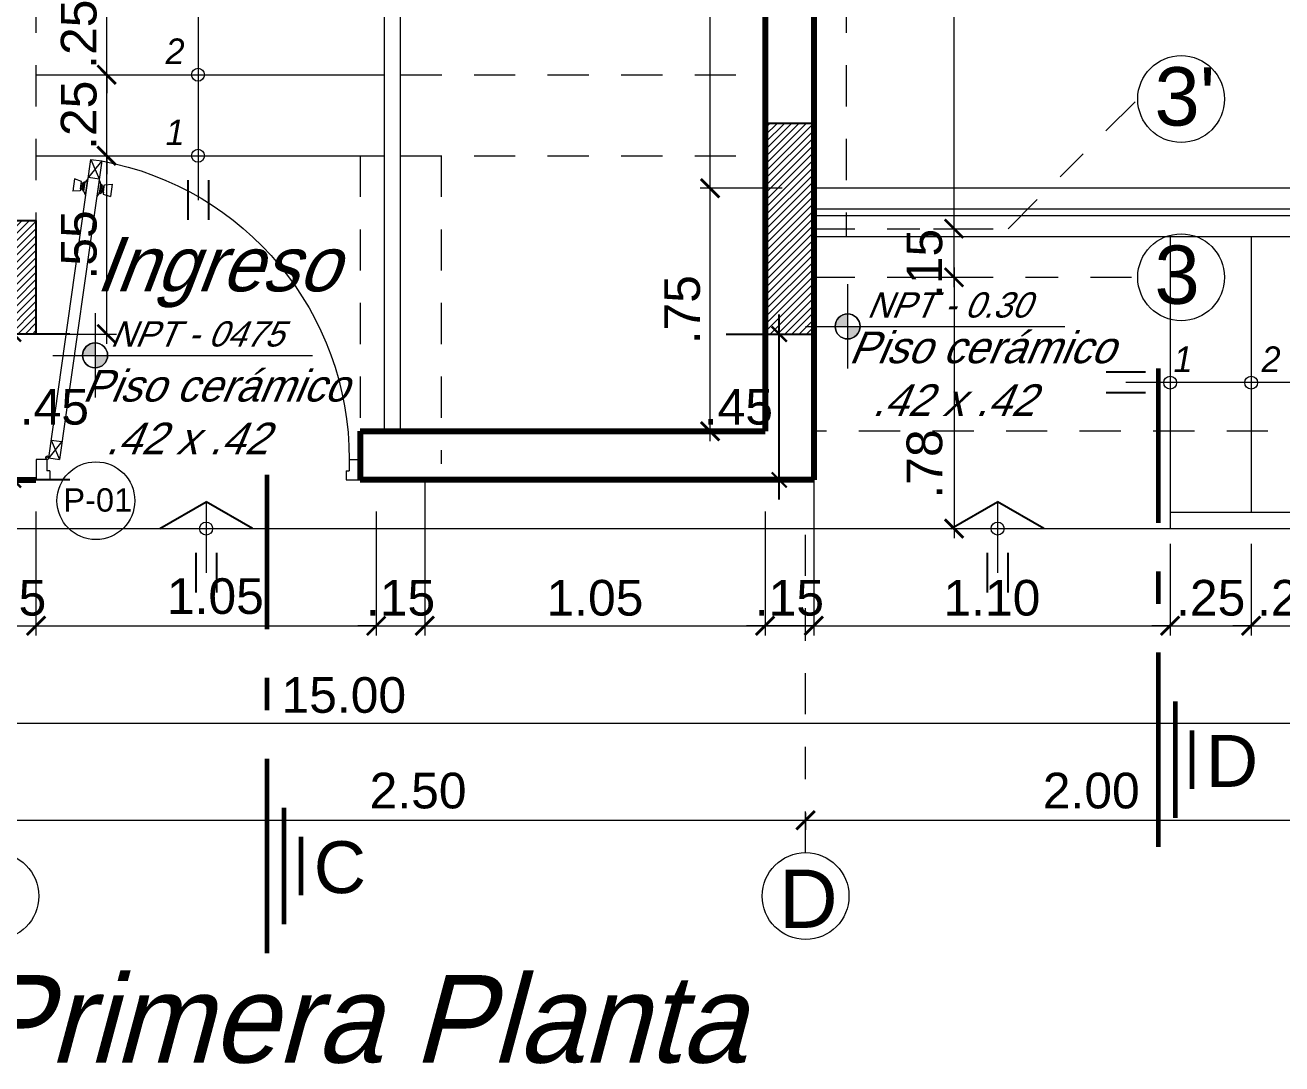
# Model space of a CAD drawing. Header units: millimetres. Extents: x 3779 to 7711, y 1445 to 3132.
# Drawn here: x 3863.039 to 3866.917, y 1479.308 to 1482.512 of the extents above; entities that cross this region are included whole.
import ezdxf

# ---------------------------------------------------------------- set-up
doc = ezdxf.new("R2010")
doc.units = ezdxf.units.MM
doc.header["$PDMODE"] = 3
for name, pattern in [('ACAD_ISO10W100', [18.5, 12, -3, 0.5, -3]), ('DASHDOTX2', [50.8, 25.4, -12.7, 0, -12.7]), ('HIDDEN', [9.525, 6.35, -3.175])]:
    doc.linetypes.add(name, pattern=pattern)
for name, color, linetype, lineweight in [('cotas', 7, 'Continuous', 5), ('EJES', 20, 'DASHDOTX2', 9), ('LINEA-DE-CORTE', 6, 'ACAD_ISO10W100', 60), ('PERSONA', 7, 'Continuous', 9), ('pluma 0.0', 33, 'Continuous', 0), ('pluma 0.5', 41, 'Continuous', 5), ('pluma 1', 1, 'Continuous', 9), ('pluma 1.5', 14, 'Continuous', 15), ('pluma 2', 2, 'Continuous', 20), ('pluma 2.5', 30, 'Continuous', 25), ('pluma 8', 98, 'Continuous', 80), ('proyecciones', 32, 'HIDDEN', 9), ('PUERTAS', 33, 'Continuous', 9), ('TEXTO', 7, 'Continuous', 9), ('TEXTURAS', 35, 'Continuous', 5)]:
    doc.layers.add(name, color=color, linetype=linetype, lineweight=lineweight)
doc.styles.add('nombreambiente', font='stylu.ttf', dxfattribs={"oblique": 20})
doc.styles.get("Standard").update_dxf_attribs({"font": 'arial.ttf'})
doc.styles.add('TIMES', font='arial.ttf', dxfattribs={"height": 0.11})
doc.dimstyles.new('INTERIOR', dxfattribs={"dimtxt": 0.11, "dimasz": 0.0465, "dimexe": 0.0345, "dimexo": 0.195, "dimgap": 0.0295, "dimtad": 2, "dimtih": 1, "dimtoh": 1, "dimzin": 4, "dimdsep": 46, "dimtxsty": 'Standard', "dimblk": 'ARCHTICK', "dimcen": 0, "dimdle": 0.06, "dimclrd": 256, "dimclre": 256, "dimclrt": 256, "dimadec": 0, "dimazin": 0, "dimtfac": 1, "dimtmove": 0, "dimatfit": 3, "dimldrblk": 'ARCHTICK', "dimfxl": 0.0345, "dimtolj": 1, "dimtzin": 0, "dimlwe": 25, "dimarcsym": 0})
doc.dimstyles.new('julio', dxfattribs={"dimtxt": 0.11, "dimasz": 0.057, "dimexe": 0.03, "dimexo": 0.097, "dimgap": 0.0295, "dimtad": 1, "dimzin": 4, "dimdsep": 46, "dimtxsty": 'TIMES', "dimblk": 'ARCHTICK', "dimcen": 0, "dimdle": 0.03, "dimclrd": 256, "dimclre": 256, "dimclrt": 256, "dimadec": 0, "dimazin": 0, "dimtfac": 1, "dimtix": 1, "dimtmove": 2, "dimatfit": 2, "dimldrblk": 'ARCHTICK', "dimfxl": 1, "dimtolj": 1, "dimtzin": 0, "dimlwd": 5, "dimlwe": 5, "dimarcsym": 0})

# ---------------------------------------------------------------- blocks, each defined once
blk = doc.blocks.new('eqwqewr')
at = {"layer": 'PUERTAS'}
for p, q in [((0.1178, 0.7625, 4483.175), (0.0879, 0.7582, 4483.175)), ((0.0879, 0.7582, 4483.175), (0.2051, -0.0706, 4483.175)), ((0.235, -0.0663, 4483.175), (0.1178, 0.7625, 4483.175)), ((0.0942, 0.704, 4483.175), (0.0902, 0.693, 4483.175)), ((0.0955, 0.7042, 4483.175), (0.0942, 0.704, 4483.175)), ((0.1005, 0.6591, 4483.175), (0.0942, 0.704, 4483.175)), ((0.1248, 0.713, 4483.175), (0.0949, 0.7087, 4483.175)), ((0.1254, 0.7084, 4483.175), (0.1268, 0.7086, 4483.175)), ((0.1331, 0.6637, 4483.175), (0.1268, 0.7086, 4483.175)), ((0.1268, 0.7086, 4483.175), (0.1336, 0.6992, 4483.175)), ((0.1336, 0.6992, 4483.175), (0.137, 0.6996, 4483.175)), ((0.1371, 0.6747, 4483.175), (0.1336, 0.6992, 4483.175)), ((0.1374, 0.6969, 4483.175), (0.137, 0.6996, 4483.175)), ((0.1437, 0.7013, 4483.175), (0.1635, 0.7082, 4483.175)), ((0.1445, 0.6958, 4483.175), (0.1437, 0.7013, 4483.175)), ((0.1635, 0.7082, 4483.175), (0.1684, 0.6743, 4483.175)), ((0.0589, 0.6934, 4483.175), (0.0637, 0.6595, 4483.175)), ((0.0799, 0.6922, 4483.175), (0.0589, 0.6934, 4483.175)), ((0.0835, 0.6664, 4483.175), (0.0637, 0.6595, 4483.175)), ((0.0806, 0.6868, 4483.175), (0.0799, 0.6922, 4483.175)), ((0.084, 0.6873, 4483.175), (0.0806, 0.6868, 4483.175)), ((0.0828, 0.6718, 4483.175), (0.0806, 0.6868, 4483.175)), ((0.0862, 0.6723, 4483.175), (0.0828, 0.6718, 4483.175)), ((0.0828, 0.6718, 4483.175), (0.0835, 0.6664, 4483.175)), ((0.0871, 0.6898, 4483.175), (0.0837, 0.6893, 4483.175)), ((0.084, 0.6873, 4483.175), (0.0837, 0.6893, 4483.175)), ((0.0862, 0.6723, 4483.175), (0.084, 0.6873, 4483.175)), ((0.0862, 0.6723, 4483.175), (0.0864, 0.6703, 4483.175)), ((0.0898, 0.6708, 4483.175), (0.0864, 0.6703, 4483.175)), ((0.0902, 0.693, 4483.175), (0.0868, 0.6925, 4483.175)), ((0.0871, 0.6898, 4483.175), (0.0868, 0.6925, 4483.175)), ((0.0898, 0.6708, 4483.175), (0.0871, 0.6898, 4483.175)), ((0.0898, 0.6708, 4483.175), (0.0902, 0.6681, 4483.175)), ((0.0936, 0.6685, 4483.175), (0.0902, 0.693, 4483.175)), ((0.0936, 0.6685, 4483.175), (0.0902, 0.6681, 4483.175)), ((0.1005, 0.6591, 4483.175), (0.0936, 0.6685, 4483.175)), ((0.0987, 0.6817, 4483.175), (0.0987, 0.6817, 4483.175)), ((0.0987, 0.6817, 4483.175), (0.0987, 0.6817, 4483.175)), ((0.1318, 0.6635, 4483.175), (0.1331, 0.6637, 4483.175)), ((0.1331, 0.6637, 4483.175), (0.1371, 0.6747, 4483.175)), ((0.1371, 0.6747, 4483.175), (0.1405, 0.6752, 4483.175)), ((0.1374, 0.6969, 4483.175), (0.1408, 0.6974, 4483.175)), ((0.1401, 0.6779, 4483.175), (0.1374, 0.6969, 4483.175)), ((0.1401, 0.6779, 4483.175), (0.1435, 0.6784, 4483.175)), ((0.1401, 0.6779, 4483.175), (0.1405, 0.6752, 4483.175)), ((0.1411, 0.6954, 4483.175), (0.1408, 0.6974, 4483.175)), ((0.1411, 0.6954, 4483.175), (0.1445, 0.6958, 4483.175)), ((0.1432, 0.6804, 4483.175), (0.1411, 0.6954, 4483.175)), ((0.1432, 0.6804, 4483.175), (0.1466, 0.6809, 4483.175)), ((0.1432, 0.6804, 4483.175), (0.1435, 0.6784, 4483.175)), ((0.1466, 0.6809, 4483.175), (0.1445, 0.6958, 4483.175)), ((0.1466, 0.6809, 4483.175), (0.1474, 0.6755, 4483.175)), ((0.1474, 0.6755, 4483.175), (0.1684, 0.6743, 4483.175)), ((0.1019, 0.6593, 4483.175), (0.1005, 0.6591, 4483.175)), ((0.228, -0.0168, 4483.175), (0.1981, -0.021, 4483.175)), ((0.235, -0.0663, 4483.175), (0.2051, -0.0706, 4483.175)), ((-0.5995, -0.0707, 4483.175), (-0.6297, -0.0707, 4483.175)), ((-0.6297, -0.0707, 4483.175), (-0.6297, -0.1273, 4483.175)), ((-0.5995, -0.0707, 4483.175), (-0.5995, -0.1019, 4483.175)), ((-0.5909, -0.1019, 4483.175), (-0.5995, -0.1019, 4483.175)), ((-0.5909, -0.1019, 4483.175), (-0.5909, -0.1273, 4483.175)), ((0.2315, -0.1019, 4483.175), (0.2401, -0.1019, 4483.175)), ((0.2315, -0.1019, 4483.175), (0.2315, -0.1273, 4483.175)), ((0.2401, -0.0707, 4483.175), (0.2401, -0.1019, 4483.175)), ((0.2401, -0.0707, 4483.175), (0.2703, -0.0707, 4483.175)), ((0.2401, -0.0707, 4483.175), (0.2401, -0.1019, 4483.175)), ((0.2703, -0.0707, 4483.175), (0.2703, -0.1273, 4483.175)), ((-0.5909, -0.1273, 4483.175), (-0.6297, -0.1273, 4483.175)), ((0.2315, -0.1273, 4483.175), (0.2703, -0.1273, 4483.175))]:
    blk.add_line(p, q, dxfattribs=at)
for radius in [0.00461, 0.000461]:
    blk.add_circle((0.2397, -0.0661, 4483.175), radius, dxfattribs=at)
at = {"layer": 'TEXTURAS', "linetype": 'Continuous', "extrusion": (-4.60854e-07, -6.59516e-08, 1)}
for p, q in [((0.0879, 0.7582, 4483.175), (0.1248, 0.713, 4483.175)), ((0.1178, 0.7625, 4483.175), (0.0949, 0.7087, 4483.175)), ((0.1981, -0.021, 4483.175), (0.235, -0.0663, 4483.175)), ((0.228, -0.0168, 4483.175), (0.2051, -0.0706, 4483.175))]:
    blk.add_line(p, q, dxfattribs=at)
at = {"layer": 'TEXTURAS'}
blk.add_arc((0.2406, -0.0678, 4483.175), 0.8401, 100.4752, 180.1986, dxfattribs=at)
blk = doc.blocks.new('iiuyu')
at = {"layer": 'pluma 1', "ltscale": 0.3}
h = blk.add_hatch(color=256, dxfattribs=at)
h.paths.add_polyline_path([(1118.6362, 393.0279, 0.414214), (1118.5977, 392.9893), (1118.6362, 392.9893)])
h.paths.add_polyline_path([(1118.6747, 392.9893), (1118.6362, 392.9893), (1118.6362, 392.9508, 0.414214)])
for p, q in [((1118.6362, 393.1195), (1118.6362, 392.8592)), ((1118.506, 392.9893), (1119.307, 392.9893))]:
    blk.add_line(p, q, dxfattribs=at)
blk.add_circle((1118.6362, 392.9893), 0.0385, dxfattribs=at)
for start, end in [(0, 180), (180, 0)]:
    blk.add_arc((1118.6362, 392.9893), 0.0385, start, end, dxfattribs=at)
blk = doc.blocks.new('_ArchTick')
at = {"color": 0, "linetype": 'ByBlock', "lineweight": 40, "const_width": 0.15}
blk.add_lwpolyline([(-0.5, -0.5), (0.5, 0.5)], dxfattribs=at)
blk = doc.blocks.new('*D108')
at = {"layer": 'cotas', "lineweight": 5, "transparency": 16777216}
for p, q in [((3862.947, 1480.1096), (3862.947, 1480.0292)), ((3865.447, 1480.0817), (3865.447, 1480.0292)), ((3862.917, 1480.0592), (3865.477, 1480.0592))]:
    blk.add_line(p, q, dxfattribs=at)
at = {"layer": 'Defpoints', "color": 0, "transparency": 16777216}
for p in [(3862.947, 1480.2066), (3865.447, 1480.1787), (3865.447, 1480.0592)]:
    blk.add_point(p, dxfattribs=at)
at = {"layer": 'cotas', "lineweight": 5, "transparency": 16777216, "xscale": 0.057, "yscale": 0.057, "zscale": 0.057, "rotation": 180}
blk.add_blockref('_ArchTick', (3862.947, 1480.0592), dxfattribs=at)
at = {"layer": 'cotas', "lineweight": 5, "transparency": 16777216, "xscale": 0.057, "yscale": 0.057, "zscale": 0.057}
blk.add_blockref('_ArchTick', (3865.447, 1480.0592), dxfattribs=at)
at = {"layer": 'cotas', "transparency": 16777216, "insert": (3864.2511, 1480.15), "char_height": 0.11, "attachment_point": 5, "style": 'TIMES'}
blk.add_mtext('\\A1;2.50', dxfattribs=at)
blk = doc.blocks.new('*D109')
at = {"layer": 'cotas', "lineweight": 5, "transparency": 16777216}
for p, q in [((3865.447, 1480.0817), (3865.447, 1480.0292)), ((3867.447, 1480.0902), (3867.447, 1480.0292)), ((3865.417, 1480.0592), (3867.477, 1480.0592))]:
    blk.add_line(p, q, dxfattribs=at)
at = {"layer": 'Defpoints', "color": 0, "transparency": 16777216}
for p in [(3867.447, 1480.1872), (3865.447, 1480.1787), (3867.447, 1480.0592)]:
    blk.add_point(p, dxfattribs=at)
at = {"layer": 'cotas', "lineweight": 5, "transparency": 16777216, "xscale": 0.057, "yscale": 0.057, "zscale": 0.057, "rotation": 180}
blk.add_blockref('_ArchTick', (3865.447, 1480.0592), dxfattribs=at)
at = {"layer": 'cotas', "lineweight": 5, "transparency": 16777216, "xscale": 0.057, "yscale": 0.057, "zscale": 0.057}
blk.add_blockref('_ArchTick', (3867.447, 1480.0592), dxfattribs=at)
at = {"layer": 'cotas', "transparency": 16777216, "insert": (3866.3285, 1480.15), "char_height": 0.11, "attachment_point": 5, "style": 'TIMES'}
blk.add_mtext('\\A1;2.00', dxfattribs=at)
blk = doc.blocks.new('*D44')
at = {"layer": 'cotas', "lineweight": 5, "transparency": 16777216}
for p, q in [((3856.522, 1480.8622), (3856.522, 1480.3292)), ((3871.522, 1480.8622), (3871.522, 1480.3292)), ((3856.492, 1480.3592), (3871.552, 1480.3592))]:
    blk.add_line(p, q, dxfattribs=at)
at = {"layer": 'Defpoints', "color": 0, "transparency": 16777216}
for p in [(3856.522, 1480.9592), (3871.522, 1480.9592), (3871.522, 1480.3592)]:
    blk.add_point(p, dxfattribs=at)
at = {"layer": 'cotas', "lineweight": 5, "transparency": 16777216, "xscale": 0.057, "yscale": 0.057, "zscale": 0.057, "rotation": 180}
blk.add_blockref('_ArchTick', (3856.522, 1480.3592), dxfattribs=at)
at = {"layer": 'cotas', "lineweight": 5, "transparency": 16777216, "xscale": 0.057, "yscale": 0.057, "zscale": 0.057}
blk.add_blockref('_ArchTick', (3871.522, 1480.3592), dxfattribs=at)
at = {"layer": 'cotas', "transparency": 16777216, "insert": (3864.022, 1480.4449), "char_height": 0.11, "attachment_point": 5, "style": 'TIMES'}
blk.add_mtext('\\A1;15.00', dxfattribs=at)
blk = doc.blocks.new('*D117')
at = {"layer": 'cotas', "lineweight": 5, "transparency": 16777216}
for p, q in [((3863.072, 1481.0122), (3863.072, 1480.6292)), ((3862.922, 1480.8622), (3862.922, 1480.6292)), ((3862.922, 1480.6592), (3862.865, 1480.6592)), ((3862.922, 1480.6592), (3863.072, 1480.6592)), ((3863.072, 1480.6592), (3863.129, 1480.6592))]:
    blk.add_line(p, q, dxfattribs=at)
at = {"layer": 'Defpoints', "color": 0, "transparency": 16777216}
for p in [(3863.072, 1481.1092), (3862.922, 1480.9592), (3863.072, 1480.6592)]:
    blk.add_point(p, dxfattribs=at)
at = {"layer": 'cotas', "lineweight": 5, "transparency": 16777216, "xscale": 0.057, "yscale": 0.057, "zscale": 0.057}
blk.add_blockref('_ArchTick', (3862.922, 1480.6592), dxfattribs=at)
at = {"layer": 'cotas', "lineweight": 5, "transparency": 16777216, "xscale": 0.057, "yscale": 0.057, "zscale": 0.057, "rotation": 180}
blk.add_blockref('_ArchTick', (3863.072, 1480.6592), dxfattribs=at)
at = {"layer": 'cotas', "transparency": 16777216, "insert": (3862.997, 1480.7449), "char_height": 0.11, "attachment_point": 5, "style": 'TIMES'}
blk.add_mtext('\\A1;.15', dxfattribs=at)
blk = doc.blocks.new('*D45')
at = {"layer": 'cotas', "lineweight": 5, "transparency": 16777216}
for p, q in [((3863.072, 1481.0122), (3863.072, 1480.6292)), ((3864.122, 1481.0122), (3864.122, 1480.6292)), ((3863.042, 1480.6592), (3864.152, 1480.6592))]:
    blk.add_line(p, q, dxfattribs=at)
at = {"layer": 'Defpoints', "color": 0, "transparency": 16777216}
for p in [(3863.072, 1481.1092), (3864.122, 1481.1092), (3864.122, 1480.6592)]:
    blk.add_point(p, dxfattribs=at)
at = {"layer": 'cotas', "lineweight": 5, "transparency": 16777216, "xscale": 0.057, "yscale": 0.057, "zscale": 0.057, "rotation": 180}
blk.add_blockref('_ArchTick', (3863.072, 1480.6592), dxfattribs=at)
at = {"layer": 'cotas', "lineweight": 5, "transparency": 16777216, "xscale": 0.057, "yscale": 0.057, "zscale": 0.057}
blk.add_blockref('_ArchTick', (3864.122, 1480.6592), dxfattribs=at)
at = {"layer": 'cotas', "transparency": 16777216, "insert": (3863.6256, 1480.75), "char_height": 0.11, "attachment_point": 5, "style": 'TIMES'}
blk.add_mtext('\\A1;1.05', dxfattribs=at)
blk = doc.blocks.new('*D46')
at = {"layer": 'cotas', "lineweight": 5, "transparency": 16777216}
for p, q in [((3864.122, 1481.0122), (3864.122, 1480.6292)), ((3864.272, 1481.0122), (3864.272, 1480.6292)), ((3864.122, 1480.6592), (3864.065, 1480.6592)), ((3864.122, 1480.6592), (3864.272, 1480.6592)), ((3864.272, 1480.6592), (3864.329, 1480.6592))]:
    blk.add_line(p, q, dxfattribs=at)
at = {"layer": 'Defpoints', "color": 0, "transparency": 16777216}
for p in [(3864.122, 1481.1092), (3864.272, 1481.1092), (3864.272, 1480.6592)]:
    blk.add_point(p, dxfattribs=at)
at = {"layer": 'cotas', "lineweight": 5, "transparency": 16777216, "xscale": 0.057, "yscale": 0.057, "zscale": 0.057}
blk.add_blockref('_ArchTick', (3864.122, 1480.6592), dxfattribs=at)
at = {"layer": 'cotas', "lineweight": 5, "transparency": 16777216, "xscale": 0.057, "yscale": 0.057, "zscale": 0.057, "rotation": 180}
blk.add_blockref('_ArchTick', (3864.272, 1480.6592), dxfattribs=at)
at = {"layer": 'cotas', "transparency": 16777216, "insert": (3864.197, 1480.7449), "char_height": 0.11, "attachment_point": 5, "style": 'TIMES'}
blk.add_mtext('\\A1;.15', dxfattribs=at)
blk = doc.blocks.new('*D47')
at = {"layer": 'cotas', "lineweight": 5, "transparency": 16777216}
for p, q in [((3864.272, 1481.0122), (3864.272, 1480.6292)), ((3865.322, 1481.0122), (3865.322, 1480.6292)), ((3864.242, 1480.6592), (3865.352, 1480.6592))]:
    blk.add_line(p, q, dxfattribs=at)
at = {"layer": 'Defpoints', "color": 0, "transparency": 16777216}
for p in [(3864.272, 1481.1092), (3865.322, 1481.1092), (3865.322, 1480.6592)]:
    blk.add_point(p, dxfattribs=at)
at = {"layer": 'cotas', "lineweight": 5, "transparency": 16777216, "xscale": 0.057, "yscale": 0.057, "zscale": 0.057, "rotation": 180}
blk.add_blockref('_ArchTick', (3864.272, 1480.6592), dxfattribs=at)
at = {"layer": 'cotas', "lineweight": 5, "transparency": 16777216, "xscale": 0.057, "yscale": 0.057, "zscale": 0.057}
blk.add_blockref('_ArchTick', (3865.322, 1480.6592), dxfattribs=at)
at = {"layer": 'cotas', "transparency": 16777216, "insert": (3864.797, 1480.7449), "char_height": 0.11, "attachment_point": 5, "style": 'TIMES'}
blk.add_mtext('\\A1;1.05', dxfattribs=at)
blk = doc.blocks.new('*D48')
at = {"layer": 'cotas', "lineweight": 5, "transparency": 16777216}
for p, q in [((3865.322, 1481.0122), (3865.322, 1480.6292)), ((3865.472, 1481.0122), (3865.472, 1480.6292)), ((3865.322, 1480.6592), (3865.265, 1480.6592)), ((3865.322, 1480.6592), (3865.472, 1480.6592)), ((3865.472, 1480.6592), (3865.529, 1480.6592))]:
    blk.add_line(p, q, dxfattribs=at)
at = {"layer": 'Defpoints', "color": 0, "transparency": 16777216}
for p in [(3865.322, 1481.1092), (3865.472, 1481.1092), (3865.472, 1480.6592)]:
    blk.add_point(p, dxfattribs=at)
at = {"layer": 'cotas', "lineweight": 5, "transparency": 16777216, "xscale": 0.057, "yscale": 0.057, "zscale": 0.057}
blk.add_blockref('_ArchTick', (3865.322, 1480.6592), dxfattribs=at)
at = {"layer": 'cotas', "lineweight": 5, "transparency": 16777216, "xscale": 0.057, "yscale": 0.057, "zscale": 0.057, "rotation": 180}
blk.add_blockref('_ArchTick', (3865.472, 1480.6592), dxfattribs=at)
at = {"layer": 'cotas', "transparency": 16777216, "insert": (3865.397, 1480.7449), "char_height": 0.11, "attachment_point": 5, "style": 'TIMES'}
blk.add_mtext('\\A1;.15', dxfattribs=at)
blk = doc.blocks.new('*D49')
at = {"layer": 'cotas', "lineweight": 5, "transparency": 16777216}
for p, q in [((3865.322, 1481.0122), (3865.322, 1480.6292)), ((3865.472, 1481.0122), (3865.472, 1480.6292)), ((3865.322, 1480.6592), (3865.265, 1480.6592)), ((3865.472, 1480.6592), (3865.322, 1480.6592)), ((3865.472, 1480.6592), (3865.529, 1480.6592))]:
    blk.add_line(p, q, dxfattribs=at)
at = {"layer": 'Defpoints', "color": 0, "transparency": 16777216}
for p in [(3865.322, 1481.1092), (3865.472, 1481.1092), (3865.322, 1480.6592)]:
    blk.add_point(p, dxfattribs=at)
at = {"layer": 'cotas', "lineweight": 5, "transparency": 16777216, "xscale": 0.057, "yscale": 0.057, "zscale": 0.057}
blk.add_blockref('_ArchTick', (3865.322, 1480.6592), dxfattribs=at)
at = {"layer": 'cotas', "lineweight": 5, "transparency": 16777216, "xscale": 0.057, "yscale": 0.057, "zscale": 0.057, "rotation": 180}
blk.add_blockref('_ArchTick', (3865.472, 1480.6592), dxfattribs=at)
at = {"layer": 'cotas', "transparency": 16777216, "insert": (3865.397, 1480.7449), "char_height": 0.11, "attachment_point": 5, "style": 'TIMES'}
blk.add_mtext('\\A1;.15', dxfattribs=at)
blk = doc.blocks.new('*D118')
at = {"layer": 'cotas', "lineweight": 5, "transparency": 16777216}
for p, q in [((3865.322, 1481.0122), (3865.322, 1480.6292)), ((3865.472, 1481.0122), (3865.472, 1480.6292)), ((3865.322, 1480.6592), (3865.265, 1480.6592)), ((3865.322, 1480.6592), (3865.472, 1480.6592)), ((3865.472, 1480.6592), (3865.529, 1480.6592))]:
    blk.add_line(p, q, dxfattribs=at)
at = {"layer": 'Defpoints', "color": 0, "transparency": 16777216}
for p in [(3865.322, 1481.1092), (3865.472, 1481.1092), (3865.472, 1480.6592)]:
    blk.add_point(p, dxfattribs=at)
at = {"layer": 'cotas', "lineweight": 5, "transparency": 16777216, "xscale": 0.057, "yscale": 0.057, "zscale": 0.057}
blk.add_blockref('_ArchTick', (3865.322, 1480.6592), dxfattribs=at)
at = {"layer": 'cotas', "lineweight": 5, "transparency": 16777216, "xscale": 0.057, "yscale": 0.057, "zscale": 0.057, "rotation": 180}
blk.add_blockref('_ArchTick', (3865.472, 1480.6592), dxfattribs=at)
at = {"layer": 'cotas', "transparency": 16777216, "insert": (3865.397, 1480.7449), "char_height": 0.11, "attachment_point": 5, "style": 'TIMES'}
blk.add_mtext('\\A1;.15', dxfattribs=at)
blk = doc.blocks.new('*D119')
at = {"layer": 'cotas', "lineweight": 5, "transparency": 16777216}
for p, q in [((3865.472, 1481.0122), (3865.472, 1480.6292)), ((3866.572, 1480.9122), (3866.572, 1480.6292)), ((3865.442, 1480.6592), (3866.602, 1480.6592))]:
    blk.add_line(p, q, dxfattribs=at)
at = {"layer": 'Defpoints', "color": 0, "transparency": 16777216}
for p in [(3865.472, 1481.1092), (3866.572, 1481.0092), (3866.572, 1480.6592)]:
    blk.add_point(p, dxfattribs=at)
at = {"layer": 'cotas', "lineweight": 5, "transparency": 16777216, "xscale": 0.057, "yscale": 0.057, "zscale": 0.057, "rotation": 180}
blk.add_blockref('_ArchTick', (3865.472, 1480.6592), dxfattribs=at)
at = {"layer": 'cotas', "lineweight": 5, "transparency": 16777216, "xscale": 0.057, "yscale": 0.057, "zscale": 0.057}
blk.add_blockref('_ArchTick', (3866.572, 1480.6592), dxfattribs=at)
at = {"layer": 'cotas', "transparency": 16777216, "insert": (3866.022, 1480.7449), "char_height": 0.11, "attachment_point": 5, "style": 'TIMES'}
blk.add_mtext('\\A1;1.10', dxfattribs=at)
blk = doc.blocks.new('*D120')
at = {"layer": 'cotas', "lineweight": 5, "transparency": 16777216}
for p, q in [((3866.572, 1480.9122), (3866.572, 1480.6292)), ((3866.822, 1480.9122), (3866.822, 1480.6292)), ((3866.572, 1480.6592), (3866.515, 1480.6592)), ((3866.572, 1480.6592), (3866.822, 1480.6592)), ((3866.822, 1480.6592), (3866.879, 1480.6592))]:
    blk.add_line(p, q, dxfattribs=at)
at = {"layer": 'Defpoints', "color": 0, "transparency": 16777216}
for p in [(3866.572, 1481.0092), (3866.822, 1481.0092), (3866.822, 1480.6592)]:
    blk.add_point(p, dxfattribs=at)
at = {"layer": 'cotas', "lineweight": 5, "transparency": 16777216, "xscale": 0.057, "yscale": 0.057, "zscale": 0.057}
blk.add_blockref('_ArchTick', (3866.572, 1480.6592), dxfattribs=at)
at = {"layer": 'cotas', "lineweight": 5, "transparency": 16777216, "xscale": 0.057, "yscale": 0.057, "zscale": 0.057, "rotation": 180}
blk.add_blockref('_ArchTick', (3866.822, 1480.6592), dxfattribs=at)
at = {"layer": 'cotas', "transparency": 16777216, "insert": (3866.697, 1480.7449), "char_height": 0.11, "attachment_point": 5, "style": 'TIMES'}
blk.add_mtext('\\A1;.25', dxfattribs=at)
blk = doc.blocks.new('*D121')
at = {"layer": 'cotas', "lineweight": 5, "transparency": 16777216}
for p, q in [((3866.822, 1480.9122), (3866.822, 1480.6292)), ((3867.072, 1480.9122), (3867.072, 1480.6292)), ((3866.822, 1480.6592), (3866.765, 1480.6592)), ((3866.822, 1480.6592), (3867.072, 1480.6592)), ((3867.072, 1480.6592), (3867.129, 1480.6592))]:
    blk.add_line(p, q, dxfattribs=at)
at = {"layer": 'Defpoints', "color": 0, "transparency": 16777216}
for p in [(3866.822, 1481.0092), (3867.072, 1481.0092), (3867.072, 1480.6592)]:
    blk.add_point(p, dxfattribs=at)
at = {"layer": 'cotas', "lineweight": 5, "transparency": 16777216, "xscale": 0.057, "yscale": 0.057, "zscale": 0.057}
blk.add_blockref('_ArchTick', (3866.822, 1480.6592), dxfattribs=at)
at = {"layer": 'cotas', "lineweight": 5, "transparency": 16777216, "xscale": 0.057, "yscale": 0.057, "zscale": 0.057, "rotation": 180}
blk.add_blockref('_ArchTick', (3867.072, 1480.6592), dxfattribs=at)
at = {"layer": 'cotas', "transparency": 16777216, "insert": (3866.947, 1480.7449), "char_height": 0.11, "attachment_point": 5, "style": 'TIMES'}
blk.add_mtext('\\A1;.25', dxfattribs=at)
blk = doc.blocks.new('*D130')
at = {"layer": 'cotas', "lineweight": 5, "transparency": 16777216}
for p, q in [((3865.905, 1481.7042), (3865.905, 1481.9142)), ((3865.8415, 1481.8842), (3865.935, 1481.8842)), ((3865.8415, 1481.7342), (3865.935, 1481.7342))]:
    blk.add_line(p, q, dxfattribs=at)
at = {"layer": 'Defpoints', "color": 0, "transparency": 16777216}
for p in [(3865.7445, 1481.8842), (3865.905, 1481.8842), (3865.7445, 1481.7342)]:
    blk.add_point(p, dxfattribs=at)
at = {"layer": 'cotas', "lineweight": 5, "transparency": 16777216, "xscale": 0.057, "yscale": 0.057, "zscale": 0.057}
for p, rotation in [((3865.905, 1481.8842), 90), ((3865.905, 1481.7342), 270)]:
    blk.add_blockref('_ArchTick', p, dxfattribs=dict(at, rotation=rotation))
at = {"layer": 'cotas', "transparency": 16777216, "insert": (3865.8142, 1481.7769), "char_height": 0.11, "attachment_point": 5, "rotation": 90, "style": 'TIMES'}
blk.add_mtext('\\A1;.15', dxfattribs=at)
blk = doc.blocks.new('*D131')
at = {"layer": 'cotas', "lineweight": 5, "transparency": 16777216}
for p, q in [((3865.905, 1481.8542), (3865.905, 1484.4892)), ((3865.669, 1484.4592), (3865.935, 1484.4592)), ((3865.8415, 1481.8842), (3865.935, 1481.8842))]:
    blk.add_line(p, q, dxfattribs=at)
at = {"layer": 'Defpoints', "color": 0, "transparency": 16777216}
for p in [(3865.572, 1484.4592), (3865.905, 1484.4592), (3865.7445, 1481.8842)]:
    blk.add_point(p, dxfattribs=at)
at = {"layer": 'cotas', "lineweight": 5, "transparency": 16777216, "xscale": 0.057, "yscale": 0.057, "zscale": 0.057}
for p, rotation in [((3865.905, 1484.4592), 90), ((3865.905, 1481.8842), 270)]:
    blk.add_blockref('_ArchTick', p, dxfattribs=dict(at, rotation=rotation))
at = {"layer": 'cotas', "transparency": 16777216, "insert": (3865.8194, 1483.1717), "char_height": 0.11, "attachment_point": 5, "rotation": 90, "style": 'TIMES'}
blk.add_mtext('\\A1;2.58', dxfattribs=at)
blk = doc.blocks.new('*D132')
at = {"layer": 'cotas', "lineweight": 5, "transparency": 16777216}
for p, q in [((3865.905, 1481.7642), (3865.905, 1480.9292)), ((3865.7425, 1481.7342), (3865.935, 1481.7342)), ((3865.7425, 1480.9592), (3865.935, 1480.9592))]:
    blk.add_line(p, q, dxfattribs=at)
at = {"layer": 'Defpoints', "color": 0, "transparency": 16777216}
for p in [(3865.6455, 1481.7342), (3865.6455, 1480.9592), (3865.905, 1480.9592)]:
    blk.add_point(p, dxfattribs=at)
at = {"layer": 'cotas', "lineweight": 5, "transparency": 16777216, "xscale": 0.057, "yscale": 0.057, "zscale": 0.057}
for p, rotation in [((3865.905, 1481.7342), 90), ((3865.905, 1480.9592), 270)]:
    blk.add_blockref('_ArchTick', p, dxfattribs=dict(at, rotation=rotation))
at = {"layer": 'cotas', "transparency": 16777216, "insert": (3865.8143, 1481.1584), "char_height": 0.11, "attachment_point": 5, "rotation": 90, "style": 'TIMES'}
blk.add_mtext('\\A1;.78', dxfattribs=at)
blk = doc.blocks.new('*D68')
at = {"layer": 'cotas', "lineweight": 5, "transparency": 16777216}
for p, q in [((3865.375, 1482.0092), (3865.1221, 1482.0092)), ((3865.1521, 1481.2292), (3865.1521, 1482.0392)), ((3865.225, 1481.2592), (3865.1221, 1481.2592))]:
    blk.add_line(p, q, dxfattribs=at)
at = {"layer": 'Defpoints', "color": 0, "transparency": 16777216}
for p in [(3865.1521, 1482.0092), (3865.472, 1482.0092), (3865.322, 1481.2592)]:
    blk.add_point(p, dxfattribs=at)
at = {"layer": 'cotas', "lineweight": 5, "transparency": 16777216, "xscale": 0.057, "yscale": 0.057, "zscale": 0.057}
for p, rotation in [((3865.1521, 1482.0092), 90), ((3865.1521, 1481.2592), 270)]:
    blk.add_blockref('_ArchTick', p, dxfattribs=dict(at, rotation=rotation))
at = {"layer": 'cotas', "transparency": 16777216, "insert": (3865.0667, 1481.6342), "char_height": 0.11, "attachment_point": 5, "rotation": 90, "style": 'TIMES'}
blk.add_mtext('\\A1;.75', dxfattribs=at)
blk = doc.blocks.new('*D69')
at = {"layer": 'cotas', "lineweight": 5, "transparency": 16777216}
for p, q in [((3865.1521, 1481.9792), (3865.1521, 1484.4892)), ((3865.225, 1484.4592), (3865.1221, 1484.4592)), ((3865.375, 1482.0092), (3865.1221, 1482.0092))]:
    blk.add_line(p, q, dxfattribs=at)
at = {"layer": 'Defpoints', "color": 0, "transparency": 16777216}
for p in [(3865.1521, 1484.4592), (3865.322, 1484.4592), (3865.472, 1482.0092)]:
    blk.add_point(p, dxfattribs=at)
at = {"layer": 'cotas', "lineweight": 5, "transparency": 16777216, "xscale": 0.057, "yscale": 0.057, "zscale": 0.057}
for p, rotation in [((3865.1521, 1484.4592), 90), ((3865.1521, 1482.0092), 270)]:
    blk.add_blockref('_ArchTick', p, dxfattribs=dict(at, rotation=rotation))
at = {"layer": 'cotas', "transparency": 16777216, "insert": (3865.0665, 1483.2342), "char_height": 0.11, "attachment_point": 5, "rotation": 90, "style": 'TIMES'}
blk.add_mtext('\\A1;2.45', dxfattribs=at)
blk = doc.blocks.new('*D86')
at = {"layer": 'cotas', "lineweight": 5, "transparency": 16777216}
for p, q in [((3863.2902, 1481.5292), (3863.2902, 1482.1392)), ((3863.169, 1482.1092), (3863.3202, 1482.1092)), ((3863.169, 1481.5592), (3863.3202, 1481.5592))]:
    blk.add_line(p, q, dxfattribs=at)
at = {"layer": 'Defpoints', "color": 0, "transparency": 16777216}
for p in [(3863.072, 1482.1092), (3863.2902, 1482.1092), (3863.072, 1481.5592)]:
    blk.add_point(p, dxfattribs=at)
at = {"layer": 'cotas', "lineweight": 5, "transparency": 16777216, "xscale": 0.057, "yscale": 0.057, "zscale": 0.057}
for p, rotation in [((3863.2902, 1482.1092), 90), ((3863.2902, 1481.5592), 270)]:
    blk.add_blockref('_ArchTick', p, dxfattribs=dict(at, rotation=rotation))
at = {"layer": 'cotas', "transparency": 16777216, "insert": (3863.2048, 1481.8342), "char_height": 0.11, "attachment_point": 5, "rotation": 90, "style": 'TIMES'}
blk.add_mtext('\\A1;.55', dxfattribs=at)
blk = doc.blocks.new('*D87')
at = {"layer": 'cotas', "lineweight": 5, "transparency": 16777216}
for p, q in [((3863.2902, 1482.3592), (3863.2902, 1482.4162)), ((3863.169, 1482.3592), (3863.3202, 1482.3592)), ((3863.2902, 1482.1092), (3863.2902, 1482.3592)), ((3863.169, 1482.1092), (3863.3202, 1482.1092)), ((3863.2902, 1482.1092), (3863.2902, 1482.0522))]:
    blk.add_line(p, q, dxfattribs=at)
at = {"layer": 'Defpoints', "color": 0, "transparency": 16777216}
for p in [(3863.072, 1482.3592), (3863.2902, 1482.3592), (3863.072, 1482.1092)]:
    blk.add_point(p, dxfattribs=at)
at = {"layer": 'cotas', "lineweight": 5, "transparency": 16777216, "xscale": 0.057, "yscale": 0.057, "zscale": 0.057}
for p, rotation in [((3863.2902, 1482.3592), 270), ((3863.2902, 1482.1092), 90)]:
    blk.add_blockref('_ArchTick', p, dxfattribs=dict(at, rotation=rotation))
at = {"layer": 'cotas', "transparency": 16777216, "insert": (3863.2045, 1482.2342), "char_height": 0.11, "attachment_point": 5, "rotation": 90, "style": 'TIMES'}
blk.add_mtext('\\A1;.25', dxfattribs=at)
blk = doc.blocks.new('*D88')
at = {"layer": 'cotas', "lineweight": 5, "transparency": 16777216}
for p, q in [((3863.2902, 1482.6092), (3863.2902, 1482.6662)), ((3863.169, 1482.6092), (3863.3202, 1482.6092)), ((3863.2902, 1482.3592), (3863.2902, 1482.6092)), ((3863.169, 1482.3592), (3863.3202, 1482.3592)), ((3863.2902, 1482.3592), (3863.2902, 1482.3022))]:
    blk.add_line(p, q, dxfattribs=at)
at = {"layer": 'Defpoints', "color": 0, "transparency": 16777216}
for p in [(3863.072, 1482.6092), (3863.2902, 1482.6092), (3863.072, 1482.3592)]:
    blk.add_point(p, dxfattribs=at)
at = {"layer": 'cotas', "lineweight": 5, "transparency": 16777216, "xscale": 0.057, "yscale": 0.057, "zscale": 0.057}
for p, rotation in [((3863.2902, 1482.6092), 270), ((3863.2902, 1482.3592), 90)]:
    blk.add_blockref('_ArchTick', p, dxfattribs=dict(at, rotation=rotation))
at = {"layer": 'cotas', "transparency": 16777216, "insert": (3863.2045, 1482.4842), "char_height": 0.11, "attachment_point": 5, "rotation": 90, "style": 'TIMES'}
blk.add_mtext('\\A1;.25', dxfattribs=at)
blk = doc.blocks.new('*D869')
at = {"layer": 'cotas', "lineweight": -2, "transparency": 16777216}
blk.add_line((3863.0026, 1481.0492), (3863.0026, 1481.6192), dxfattribs=at)
at = {"layer": 'cotas', "lineweight": 25, "transparency": 16777216}
for p, q in [((3863.1761, 1481.5592), (3863.0371, 1481.5592)), ((3863.1761, 1481.1092), (3863.0371, 1481.1092))]:
    blk.add_line(p, q, dxfattribs=at)
at = {"layer": 'Defpoints', "color": 0, "transparency": 16777216}
for p in [(3862.9811, 1481.5592), (3863.0026, 1481.5592), (3862.9811, 1481.1092)]:
    blk.add_point(p, dxfattribs=at)
at = {"layer": 'cotas', "lineweight": -2, "transparency": 16777216, "xscale": 0.04649999999999999, "yscale": 0.04649999999999999, "zscale": 0.04649999999999999}
for p, rotation in [((3863.0026, 1481.5592), 90), ((3863.0026, 1481.1092), 270)]:
    blk.add_blockref('_ArchTick', p, dxfattribs=dict(at, rotation=rotation))
at = {"layer": 'cotas', "transparency": 16777216, "insert": (3863.1288, 1481.3342), "char_height": 0.11, "attachment_point": 5}
blk.add_mtext('\\A1;.45', dxfattribs=at)
blk = doc.blocks.new('*D870')
at = {"layer": 'cotas', "lineweight": -2, "transparency": 16777216}
blk.add_line((3865.3658, 1481.0492), (3865.3658, 1481.6192), dxfattribs=at)
at = {"layer": 'cotas', "lineweight": 25, "transparency": 16777216}
for p, q in [((3865.202, 1481.5592), (3865.3313, 1481.5592)), ((3865.277, 1481.1092), (3865.3313, 1481.1092))]:
    blk.add_line(p, q, dxfattribs=at)
at = {"layer": 'Defpoints', "color": 0, "transparency": 16777216}
for p in [(3865.3658, 1481.5592), (3865.397, 1481.5592), (3865.472, 1481.1092)]:
    blk.add_point(p, dxfattribs=at)
at = {"layer": 'cotas', "lineweight": -2, "transparency": 16777216, "xscale": 0.04649999999999999, "yscale": 0.04649999999999999, "zscale": 0.04649999999999999}
for p, rotation in [((3865.3658, 1481.5592), 90), ((3865.3658, 1481.1092), 270)]:
    blk.add_blockref('_ArchTick', p, dxfattribs=dict(at, rotation=rotation))
at = {"layer": 'cotas', "transparency": 16777216, "insert": (3865.2396, 1481.3342), "char_height": 0.11, "attachment_point": 5}
blk.add_mtext('\\A1;.45', dxfattribs=at)

msp = doc.modelspace()

# ---------------------------------------------------------------- hatches: boundary and pattern name
at = {"layer": 'TEXTURAS'}
h = msp.add_hatch(dxfattribs=at)
h.set_pattern_fill('LINE', color=256, scale=0.005, angle=45)
h.set_pattern_definition([(45, (2.658548, -57.590765), (-0.01122532015, 0.01122532015), [])])
h.paths.add_polyline_path([(3865.472, 1482.2092), (3865.322, 1482.2092), (3865.322, 1481.5592), (3865.472, 1481.5592)])
h = msp.add_hatch(dxfattribs=at)
h.set_pattern_fill('LINE', color=256, scale=0.005, angle=45)
h.set_pattern_definition([(45, (8.958548, -57.590765), (-0.01122532015, 0.01122532015), [])])
h.paths.add_polyline_path([(3863.072, 1481.9092), (3862.972, 1481.9092), (3862.822, 1481.9092), (3862.822, 1481.5592), (3863.072, 1481.5592)])

# ---------------------------------------------------------------- linework, layer by layer
at = {"layer": 'EJES', "ltscale": 0.005}
for p, q in [((3866.072, 1481.8842), (3866.472, 1482.2842)), ((3865.472, 1481.8842), (3866.072, 1481.8842)), ((3865.472, 1481.7342), (3866.472, 1481.7342)), ((3865.447, 1479.9592), (3865.447, 1480.9592))]:
    msp.add_line(p, q, dxfattribs=at)
at = {"layer": 'LINEA-DE-CORTE', "ltscale": 0.05}
for p, q in [((3866.5355, 1479.9768), (3866.5355, 1481.4529)), ((3863.7854, 1479.649), (3863.7854, 1481.1251)), ((3866.5873, 1480.4254), (3866.5873, 1480.0665)), ((3866.6391, 1480.3357), (3866.6391, 1480.1562)), ((3863.8372, 1480.0976), (3863.8372, 1479.7387)), ((3863.889, 1480.0078), (3863.889, 1479.8284))]:
    msp.add_line(p, q, dxfattribs=at)
at = {"layer": 'pluma 0.0'}
for p, q in [((3866.572, 1481.8592), (3866.572, 1481.0092)), ((3866.822, 1481.8592), (3866.822, 1481.0092)), ((3864.272, 1481.1092), (3864.272, 1480.9592)), ((3862.922, 1480.9592), (3864.272, 1480.9592)), ((3864.272, 1480.9592), (3866.572, 1480.9592))]:
    msp.add_line(p, q, dxfattribs=at)
for points in [[(3863.072, 1482.3592), (3864.147, 1482.3592)], [(3863.072, 1482.1092), (3864.147, 1482.1092)]]:
    msp.add_lwpolyline(points, dxfattribs=at)
at = {"layer": 'pluma 0.5'}
msp.add_line((3863.572, 1483.9592), (3863.572, 1481.9727), dxfattribs=at)
at = {"layer": 'pluma 1'}
for p, q in [((3867.322, 1481.9442), (3865.472, 1481.9442)), ((3867.322, 1481.9242), (3865.472, 1481.9242)), ((3867.9045, 1481.4092), (3866.4355, 1481.4092)), ((3863.597, 1481.0417), (3863.597, 1480.8227)), ((3866.0395, 1481.0417), (3866.0395, 1480.8227))]:
    msp.add_line(p, q, dxfattribs=at)
for centre, radius in [((3866.6059, 1482.2842), 0.1339), ((3863.572, 1482.3592), 0.02), ((3863.572, 1482.1092), 0.02), ((3866.6059, 1481.7342), 0.1339), ((3866.572, 1481.4092), 0.02), ((3866.822, 1481.4092), 0.02), ((3863.2568, 1481.045), 0.12), ((3863.597, 1480.9592), 0.02), ((3866.0395, 1480.9592), 0.02), ((3862.947, 1479.8253), 0.1339), ((3865.447, 1479.8253), 0.1339)]:
    msp.add_circle(centre, radius, dxfattribs=at)
at = {"layer": 'pluma 1.5'}
for p, q in [((3864.147, 1481.2592), (3864.147, 1483.3592)), ((3864.197, 1481.2592), (3864.197, 1483.3592)), ((3865.472, 1481.1092), (3865.472, 1480.9592)), ((3866.572, 1481.0092), (3867.822, 1481.0092)), ((3866.572, 1481.0092), (3866.572, 1480.9592)), ((3866.572, 1480.9592), (3867.822, 1480.9592))]:
    msp.add_line(p, q, dxfattribs=at)
at = {"layer": 'pluma 2'}
for p, q in [((3867.322, 1482.0092), (3865.472, 1482.0092)), ((3867.322, 1481.8592), (3865.472, 1481.8592))]:
    msp.add_line(p, q, dxfattribs=at)
at = {"layer": 'pluma 2.5'}
for p, q in [((3863.5402, 1482.0337), (3863.5402, 1481.912)), ((3863.6039, 1482.0337), (3863.6039, 1481.912)), ((3866.4964, 1481.4411), (3866.3748, 1481.4411)), ((3866.4964, 1481.3774), (3866.3748, 1481.3774)), ((3863.4542, 1480.9592), (3863.597, 1481.0417)), ((3863.7398, 1480.9592), (3863.597, 1481.0417)), ((3865.8967, 1480.9592), (3866.0395, 1481.0417)), ((3866.1824, 1480.9592), (3866.0395, 1481.0417)), ((3863.5652, 1480.8837), (3863.5652, 1480.762)), ((3863.6289, 1480.8837), (3863.6289, 1480.762)), ((3866.0077, 1480.8837), (3866.0077, 1480.762)), ((3866.0714, 1480.8837), (3866.0714, 1480.762))]:
    msp.add_line(p, q, dxfattribs=at)
msp.add_lwpolyline([(3865.322, 1481.5592), (3865.472, 1481.5592), (3865.472, 1482.2092), (3865.322, 1482.2092), (3865.322, 1481.5592)], dxfattribs=at)
msp.add_lwpolyline([(3863.072, 1481.5592), (3862.822, 1481.5592), (3862.822, 1481.9092), (3863.072, 1481.9092)], close=True, dxfattribs=at)
at = {"layer": 'pluma 8'}
for p, q in [((3865.322, 1484.4592), (3865.322, 1481.2592)), ((3864.072, 1481.2592), (3864.122, 1481.2592)), ((3864.072, 1481.2592), (3865.322, 1481.2592)), ((3864.072, 1481.2592), (3864.072, 1481.1092)), ((3862.922, 1481.1092), (3863.072, 1481.1092)), ((3865.472, 1481.1092), (3864.072, 1481.1092))]:
    msp.add_line(p, q, dxfattribs=at)
msp.add_lwpolyline([(3865.472, 1484.3092), (3865.472, 1481.1092)], dxfattribs=at)
at = {"layer": 'proyecciones', "linetype": 'HIDDEN', "ltscale": 0.02}
for p, q in [((3863.072, 1487.6092), (3863.072, 1481.9092)), ((3865.322, 1487.6092), (3865.322, 1481.9092)), ((3865.572, 1487.6092), (3865.572, 1481.8592)), ((3864.072, 1482.1092), (3864.072, 1481.2592)), ((3864.322, 1482.1092), (3864.322, 1481.1592)), ((3869.5977, 1481.2592), (3865.472, 1481.2592))]:
    msp.add_line(p, q, dxfattribs=at)
for points in [[(3864.197, 1482.3592), (3865.322, 1482.3592)], [(3864.197, 1482.1092), (3865.322, 1482.1092)]]:
    msp.add_lwpolyline(points, dxfattribs=at)

# ---------------------------------------------------------------- block references
at = {"layer": 'pluma 1', "linetype": 'Continuous'}
for p in [(2746.9404, 1088.5933), (2744.6183, 1088.504)]:
    msp.add_blockref('iiuyu', p, dxfattribs=at)
at = {"layer": 'PUERTAS', "xscale": -1.111111111107967, "yscale": 1.111111111107967, "zscale": 1.111111111107967}
msp.add_blockref('eqwqewr', (3863.3724, 1481.2507, -4981.3056), dxfattribs=at)

# ---------------------------------------------------------------- texts
at = {"char_height": 0.16, "width": 1.3216, "attachment_point": 1}
for s, insert in [('D', (3866.6821, 1480.3222)), ('C', (3863.9292, 1479.9944))]:
    msp.add_mtext(s, dxfattribs=dict(at, insert=insert))
at = {"layer": 'PERSONA', "linetype": 'Continuous', "insert": (3863.1564, 1481.0833), "char_height": 0.072, "width": 1.154549, "attachment_point": 1}
msp.add_mtext('{\\fArial|b0|i0|c0|p34;P-01}', dxfattribs=at)
at = {"layer": 'TEXTO'}
for s, insert, char_height, width, attachment_point in [('{\\fStylus BT|b0|i1|c0|p34;\\C0;2}', (3863.5306, 1482.471), 0.078848, 0.080432, 3), ('{\\fStylus BT|b0|i1|c0|p34;\\C0;1}', (3863.5306, 1482.221), 0.078848, 0.080432, 3), ('{\\fStylus BT|b0|i1|c0|p34;\\C0;1}', (3866.6411, 1481.521), 0.078848, 0.080432, 3), ('{\\fStylus BT|b0|i1|c0|p34;\\C0;2}', (3866.9129, 1481.521), 0.078848, 0.080432, 3), ('{\\fStylus BT|b0|i0|c0|p34;\\Q15;Primera Planta}', (3862.871, 1479.5815), 0.27, 5.080878, 1)]:
    msp.add_mtext(s, dxfattribs=dict(at, insert=insert, char_height=char_height, width=width, attachment_point=attachment_point))
at = {"layer": 'TEXTO', "color": 5, "char_height": 0.18, "width": 2.597734}
for s, insert, attachment_point in [("{\\C7;3'}", (3866.5235, 1482.3824), 1), ('{\\C7;3}', (3866.5235, 1481.8324), 1), ('{\\C7;D}', (3865.3646, 1479.7272), 7)]:
    msp.add_mtext(s, dxfattribs=dict(at, insert=insert, attachment_point=attachment_point))
at = {"layer": 'TEXTO', "attachment_point": 1, "style": 'nombreambiente'}
for s, insert, char_height, width in [('{\\Q21;Ingreso}', (3863.2528, 1481.859), 0.168, 1.67738), ('{\\Q23;NPT - 0.30}', (3865.6349, 1481.688), 0.078, 0.949042), ('{\\Q23;NPT - 0475}', (3863.3005, 1481.5986), 0.078, 0.949042), ('{\\Q23; Piso cerámico    \\P   .42 x .42\\P   }', (3865.5425, 1481.5667), 0.0975, 1.795972), ('{\\Q23; Piso cerámico    \\P   .42 x .42\\P   }', (3863.1772, 1481.4484), 0.0975, 1.795972)]:
    msp.add_mtext(s, dxfattribs=dict(at, insert=insert, char_height=char_height, width=width))

# ---------------------------------------------------------------- dimensions: what is measured, and where the dimension line sits
at = {"layer": 'cotas'}
for base, p1, p2, dimstyle, picture, middle in [((3865.1521, 1484.4592), (3865.472, 1482.0092), (3865.322, 1484.4592), 'julio', '*D69', (3865.0665, 1483.2342)), ((3865.9050425051, 1484.4592296829), (3865.7444754799, 1481.8842296829), (3865.5720035066, 1484.4592296829), 'julio', '*D131', (3865.8193794764, 1483.1717296829)), ((3863.2902, 1482.6092), (3863.072, 1482.3592), (3863.072, 1482.6092), 'julio', '*D88', (3863.2045, 1482.4842)), ((3863.2902, 1482.3592), (3863.072, 1482.1092), (3863.072, 1482.3592), 'julio', '*D87', (3863.2045, 1482.2342)), ((3863.2902, 1482.1092), (3863.072, 1481.5592), (3863.072, 1482.1092), 'julio', '*D86', (3863.2048, 1481.8342)), ((3865.1521, 1482.0092), (3865.322, 1481.2592), (3865.472, 1482.0092), 'julio', '*D68', (3865.0667, 1481.6342)), ((3863.0026, 1481.5592), (3862.9811, 1481.1092), (3862.9811, 1481.5592), 'INTERIOR', '*D869', (3863.1288, 1481.3342)), ((3865.3658, 1481.5592), (3865.472, 1481.1092), (3865.397, 1481.5592), 'INTERIOR', '*D870', (3865.2396, 1481.3342))]:
    dim = msp.add_linear_dim(base=base, p1=p1, p2=p2, angle=90, dimstyle=dimstyle, dxfattribs=at)
    dim.commit()
    dim.dimension.update_dxf_attribs({"geometry": picture, "text_midpoint": middle})
for base, p1, p2, angle, picture, middle in [((3865.905, 1481.8842), (3865.7445, 1481.7342), (3865.7445, 1481.8842), 90, '*D130', (3865.8142, 1481.7769)), ((3865.9050425051, 1480.9592296829), (3865.6454927694, 1481.7342296829), (3865.6454927694, 1480.9592296829), 90, '*D132', (3865.8142737465, 1481.1583823262)), ((3865.447, 1480.0592), (3862.947, 1480.2066), (3865.447, 1480.1787), 180, '*D108', (3864.2511, 1480.15)), ((3867.447, 1480.0592), (3865.447, 1480.1787), (3867.447, 1480.1872), 180, '*D109', (3866.3285, 1480.15))]:
    dim = msp.add_linear_dim(base=base, p1=p1, p2=p2, angle=angle, dimstyle='julio', dxfattribs=at)
    dim.commit()
    dim.dimension.update_dxf_attribs({"geometry": picture, "text_midpoint": middle, "dimtype": 160})
for base, p1, p2, picture, middle in [((3863.072, 1480.6592), (3862.922, 1480.9592), (3863.072, 1481.1092), '*D117', (3862.997, 1480.7449)), ((3864.272, 1480.6592), (3864.122, 1481.1092), (3864.272, 1481.1092), '*D46', (3864.197, 1480.7449)), ((3865.322, 1480.6592), (3864.272, 1481.1092), (3865.322, 1481.1092), '*D47', (3864.797, 1480.7449)), ((3865.472, 1480.6592), (3865.322, 1481.1092), (3865.472, 1481.1092), '*D48', (3865.397, 1480.7449)), ((3865.322, 1480.6592), (3865.472, 1481.1092), (3865.322, 1481.1092), '*D49', (3865.397, 1480.7449)), ((3865.472, 1480.6592), (3865.322, 1481.1092), (3865.472, 1481.1092), '*D118', (3865.397, 1480.7449)), ((3866.572, 1480.6592), (3865.472, 1481.1092), (3866.572, 1481.0092), '*D119', (3866.022, 1480.7449)), ((3866.822, 1480.6592), (3866.572, 1481.0092), (3866.822, 1481.0092), '*D120', (3866.697, 1480.7449)), ((3867.072, 1480.6592), (3866.822, 1481.0092), (3867.072, 1481.0092), '*D121', (3866.947, 1480.7449)), ((3871.522, 1480.3592), (3856.522, 1480.9592), (3871.522, 1480.9592), '*D44', (3864.022, 1480.4449))]:
    dim = msp.add_linear_dim(base=base, p1=p1, p2=p2, dimstyle='julio', dxfattribs=at)
    dim.commit()
    dim.dimension.update_dxf_attribs({"geometry": picture, "text_midpoint": middle})
dim = msp.add_linear_dim(base=(3864.122, 1480.6592), p1=(3863.072, 1481.1092), p2=(3864.122, 1481.1092), dimstyle='julio', dxfattribs=at)
dim.commit()
dim.dimension.update_dxf_attribs({"geometry": '*D45', "text_midpoint": (3863.6256, 1480.75), "dimtype": 160})

doc.saveas('drawing.dxf')
